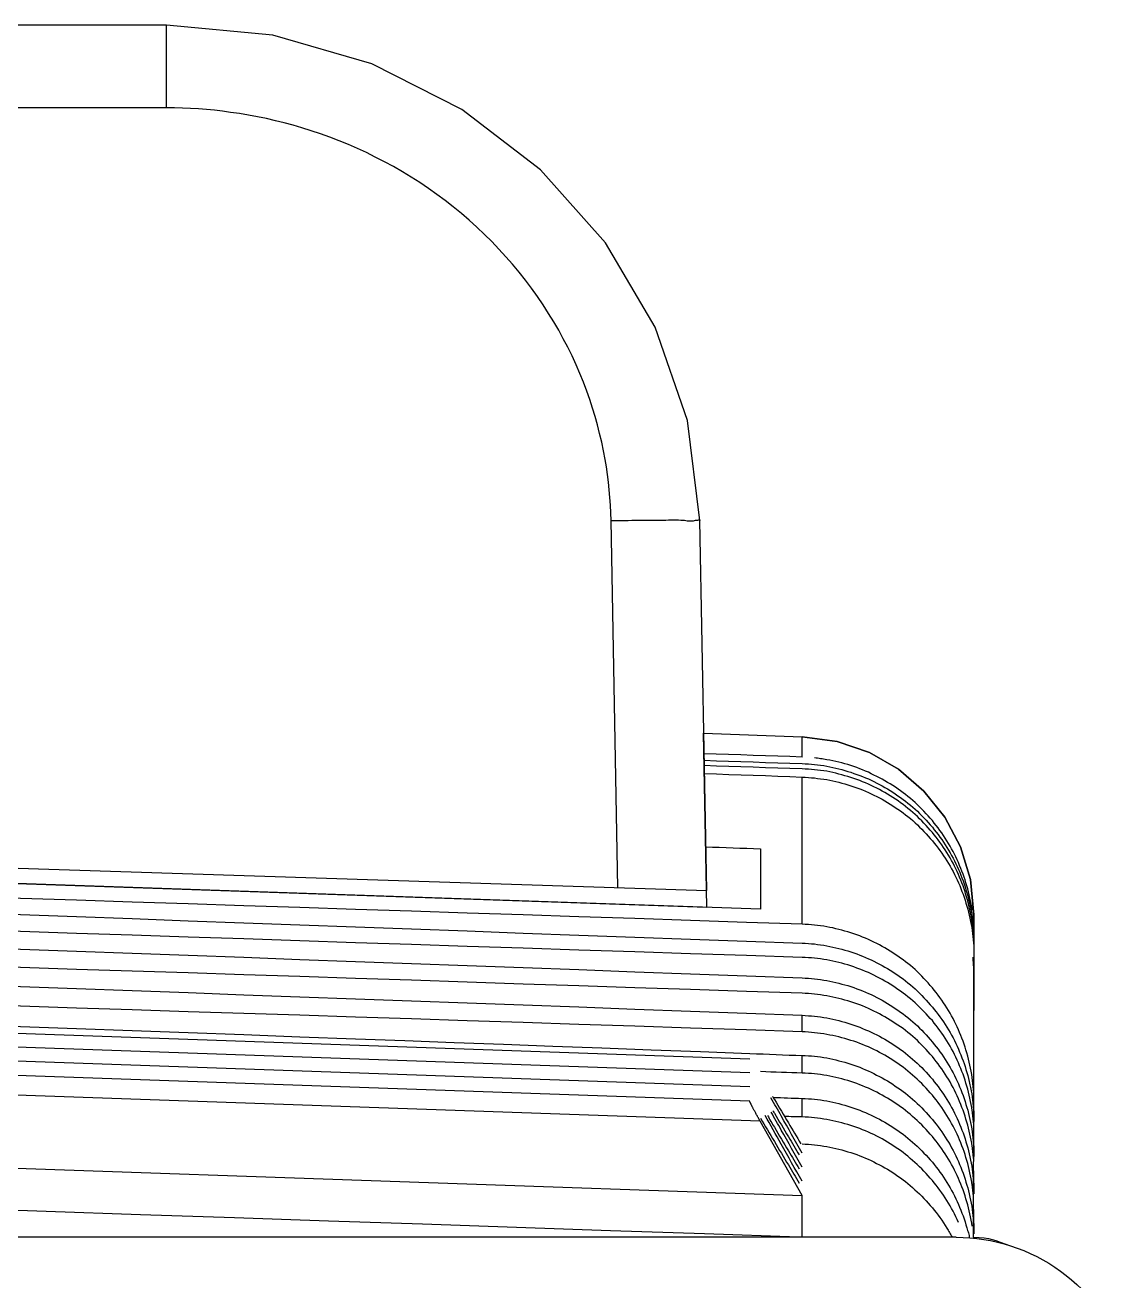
# Model space of a CAD drawing. Header units: metres. Extents: x 0 to 3575, y 0 to 842.
# Drawn here: x 2434.65 to 2448.36, y 739.69 to 755.69 of the extents above; entities that cross this region are included whole.
import ezdxf

# ---------------------------------------------------------------- set-up
doc = ezdxf.new("R2010")
doc.units = ezdxf.units.M
doc.layers.add('SCHEMATICS', color=7, linetype='Continuous')

msp = doc.modelspace()

# ---------------------------------------------------------------- linework, layer by layer
at = {"layer": 'SCHEMATICS', "color": 7}
for p, q in [((2436.457, 755.692), (2432.557, 755.692)), ((2436.457, 755.692), (2432.557, 755.692)), ((2436.457, 754.638), (2436.457, 755.692)), ((2436.457, 754.638), (2432.557, 754.638)), ((2442.211, 744.696), (2442.124, 749.377)), ((2443.345, 744.661), (2443.257, 749.377)), ((2443.345, 744.661), (2443.257, 749.377)), ((2443.344, 744.449), (2443.305, 746.666)), ((2443.305, 746.666), (2444.562, 746.621)), ((2443.305, 746.666), (2444.562, 746.621)), ((2444.562, 746.363), (2444.562, 746.621)), ((2444.562, 744.232), (2444.562, 746.108)), ((2425.677, 745.234), (2443.345, 744.661)), ((2444.028, 745.193), (2444.028, 744.423)), ((2444.028, 744.423), (2425.288, 745.068)), ((2425.676, 745.055), (2443.344, 744.449)), ((2446.751, 744.353), (2446.751, 744.094)), ((2446.751, 744.094), (2446.751, 744.353)), ((2446.751, 744.094), (2446.741, 740.242)), ((2446.751, 741.717), (2446.751, 743.777)), ((2443.893, 742.514), (2425.929, 743.142)), ((2444.562, 742.862), (2444.562, 743.071)), ((2443.893, 742.339), (2425.929, 742.967)), ((2443.893, 742.159), (2425.929, 742.786)), ((2443.893, 741.977), (2425.929, 742.605)), ((2444.562, 742.334), (2444.562, 742.56)), ((2444.027, 741.72), (2425.8, 742.36)), ((2444.562, 741.775), (2444.562, 742.011)), ((2444.56, 740.773), (2444.027, 741.72)), ((2425.285, 741.445), (2444.56, 740.773)), ((2446.751, 741.271), (2446.751, 741.541)), ((2446.751, 740.796), (2446.751, 741.088)), ((2444.562, 740.242), (2444.562, 740.773)), ((2446.751, 740.284), (2446.751, 740.595)), ((2446.524, 740.242), (2423.168, 740.242))]:
    msp.add_line(p, q, dxfattribs=at)
for points in [[(2443.257, 749.377), (2443.098, 750.654), (2442.689, 751.842), (2442.055, 752.915), (2441.224, 753.849), (2440.221, 754.618), (2439.075, 755.198), (2437.812, 755.564), (2436.457, 755.692)], [(2443.257, 749.377), (2443.098, 750.654), (2442.689, 751.842), (2442.055, 752.915), (2441.224, 753.849), (2440.221, 754.618), (2439.075, 755.198), (2437.812, 755.564), (2436.457, 755.692)], [(2437.272, 754.58), (2437.171, 754.594), (2437.069, 754.606), (2436.967, 754.616), (2436.865, 754.624), (2436.763, 754.63), (2436.661, 754.634), (2436.559, 754.637), (2436.457, 754.638)], [(2438.182, 754.382), (2438.07, 754.415), (2437.958, 754.446), (2437.845, 754.474), (2437.731, 754.5), (2437.617, 754.524), (2437.503, 754.545), (2437.388, 754.564), (2437.272, 754.58)], [(2439.119, 754.011), (2439.006, 754.067), (2438.891, 754.12), (2438.776, 754.17), (2438.659, 754.218), (2438.541, 754.263), (2438.422, 754.305), (2438.303, 754.345), (2438.182, 754.382)], [(2440.008, 753.457), (2439.903, 753.535), (2439.796, 753.611), (2439.688, 753.684), (2439.577, 753.754), (2439.465, 753.822), (2439.351, 753.888), (2439.236, 753.951), (2439.119, 754.011)], [(2440.784, 752.74), (2440.695, 752.837), (2440.604, 752.932), (2440.511, 753.025), (2440.415, 753.116), (2440.317, 753.204), (2440.216, 753.291), (2440.113, 753.375), (2440.008, 753.457)], [(2441.395, 751.908), (2441.328, 752.018), (2441.258, 752.127), (2441.186, 752.234), (2441.111, 752.339), (2441.033, 752.442), (2440.953, 752.544), (2440.87, 752.643), (2440.784, 752.74)], [(2441.815, 751.025), (2441.772, 751.139), (2441.726, 751.252), (2441.678, 751.364), (2441.627, 751.476), (2441.573, 751.586), (2441.516, 751.694), (2441.457, 751.802), (2441.395, 751.908)], [(2442.049, 750.157), (2442.028, 750.267), (2442.005, 750.377), (2441.979, 750.487), (2441.951, 750.596), (2441.921, 750.704), (2441.888, 750.811), (2441.853, 750.919), (2441.815, 751.025)], [(2442.124, 749.377), (2442.122, 749.474), (2442.117, 749.572), (2442.11, 749.67), (2442.102, 749.768), (2442.091, 749.866), (2442.079, 749.963), (2442.065, 750.06), (2442.049, 750.157)], [(2442.124, 749.377), (2442.168, 749.377), (2442.212, 749.377), (2442.256, 749.378), (2442.3, 749.379), (2442.344, 749.379), (2442.388, 749.38), (2442.431, 749.38), (2442.474, 749.38)], [(2442.474, 749.38), (2442.513, 749.38), (2442.552, 749.38), (2442.592, 749.38), (2442.631, 749.38), (2442.67, 749.38), (2442.71, 749.381), (2442.75, 749.381), (2442.791, 749.382)], [(2442.791, 749.382), (2442.824, 749.383), (2442.856, 749.385), (2442.889, 749.386), (2442.921, 749.387), (2442.953, 749.387), (2442.983, 749.386), (2443.013, 749.384), (2443.041, 749.382)], [(2443.041, 749.382), (2443.059, 749.38), (2443.076, 749.377), (2443.094, 749.375), (2443.112, 749.373), (2443.131, 749.372), (2443.152, 749.373), (2443.176, 749.375), (2443.202, 749.38)], [(2443.202, 749.38), (2443.212, 749.381), (2443.221, 749.383), (2443.23, 749.384), (2443.239, 749.385), (2443.246, 749.385), (2443.252, 749.384), (2443.256, 749.381), (2443.257, 749.377)], [(2444.562, 746.621), (2445.007, 746.562), (2445.419, 746.421), (2445.791, 746.208), (2446.114, 745.93), (2446.38, 745.597), (2446.581, 745.218), (2446.707, 744.8), (2446.751, 744.353)], [(2446.751, 744.353), (2446.707, 744.8), (2446.581, 745.218), (2446.38, 745.597), (2446.114, 745.93), (2445.791, 746.208), (2445.419, 746.421), (2445.007, 746.562), (2444.562, 746.621)], [(2444.562, 746.363), (2444.406, 746.368), (2444.249, 746.373), (2444.093, 746.379), (2443.936, 746.384), (2443.779, 746.389), (2443.623, 746.395), (2443.466, 746.4), (2443.309, 746.405)], [(2443.311, 746.321), (2443.467, 746.316), (2443.623, 746.311), (2443.78, 746.306), (2443.936, 746.3), (2444.093, 746.295), (2444.249, 746.29), (2444.406, 746.284), (2444.562, 746.279)], [(2444.562, 746.211), (2444.406, 746.217), (2444.25, 746.222), (2444.093, 746.227), (2443.937, 746.233), (2443.781, 746.238), (2443.625, 746.243), (2443.468, 746.248), (2443.311, 746.254)], [(2444.562, 746.279), (2444.601, 746.277), (2444.641, 746.275), (2444.68, 746.272), (2444.719, 746.268), (2444.758, 746.264), (2444.797, 746.259), (2444.836, 746.253), (2444.875, 746.246)], [(2444.875, 746.181), (2444.836, 746.187), (2444.797, 746.192), (2444.758, 746.197), (2444.719, 746.201), (2444.68, 746.205), (2444.641, 746.208), (2444.601, 746.21), (2444.562, 746.211)], [(2444.875, 746.328), (2444.855, 746.332), (2444.835, 746.335), (2444.815, 746.339), (2444.796, 746.342), (2444.776, 746.345), (2444.757, 746.348), (2444.738, 746.35), (2444.718, 746.351)], [(2445.182, 746.254), (2445.144, 746.266), (2445.107, 746.277), (2445.068, 746.288), (2445.03, 746.297), (2444.992, 746.306), (2444.953, 746.314), (2444.914, 746.322), (2444.875, 746.328)], [(2444.875, 746.246), (2444.914, 746.238), (2444.953, 746.23), (2444.992, 746.222), (2445.03, 746.212), (2445.068, 746.202), (2445.107, 746.192), (2445.144, 746.18), (2445.182, 746.168)], [(2445.477, 746.134), (2445.441, 746.151), (2445.405, 746.168), (2445.369, 746.184), (2445.332, 746.199), (2445.295, 746.213), (2445.258, 746.228), (2445.22, 746.241), (2445.182, 746.254)], [(2443.314, 746.152), (2443.47, 746.147), (2443.626, 746.142), (2443.782, 746.136), (2443.938, 746.131), (2444.094, 746.126), (2444.25, 746.12), (2444.406, 746.114), (2444.562, 746.108)], [(2444.562, 746.108), (2444.601, 746.106), (2444.641, 746.103), (2444.68, 746.1), (2444.719, 746.096), (2444.758, 746.091), (2444.797, 746.087), (2444.836, 746.081), (2444.875, 746.076)], [(2445.182, 746.101), (2445.144, 746.113), (2445.107, 746.125), (2445.068, 746.136), (2445.03, 746.146), (2444.992, 746.156), (2444.953, 746.165), (2444.914, 746.173), (2444.875, 746.181)], [(2444.875, 746.076), (2444.914, 746.068), (2444.953, 746.06), (2444.992, 746.051), (2445.03, 746.042), (2445.068, 746.031), (2445.107, 746.021), (2445.144, 746.01), (2445.182, 745.998)], [(2445.182, 746.168), (2445.22, 746.155), (2445.258, 746.142), (2445.295, 746.128), (2445.332, 746.114), (2445.369, 746.099), (2445.405, 746.084), (2445.441, 746.067), (2445.477, 746.05)], [(2445.477, 745.984), (2445.441, 746.001), (2445.405, 746.017), (2445.369, 746.033), (2445.332, 746.048), (2445.295, 746.063), (2445.258, 746.076), (2445.22, 746.089), (2445.182, 746.101)], [(2445.751, 745.977), (2445.718, 745.999), (2445.685, 746.02), (2445.651, 746.04), (2445.617, 746.06), (2445.583, 746.079), (2445.548, 746.098), (2445.513, 746.116), (2445.477, 746.134)], [(2445.477, 746.05), (2445.513, 746.032), (2445.548, 746.014), (2445.583, 745.995), (2445.617, 745.976), (2445.651, 745.956), (2445.684, 745.935), (2445.717, 745.914), (2445.749, 745.892)], [(2445.182, 745.998), (2445.22, 745.985), (2445.258, 745.972), (2445.295, 745.958), (2445.332, 745.943), (2445.369, 745.928), (2445.405, 745.912), (2445.441, 745.896), (2445.477, 745.879)], [(2445.751, 745.826), (2445.718, 745.848), (2445.685, 745.87), (2445.651, 745.89), (2445.617, 745.91), (2445.583, 745.93), (2445.548, 745.948), (2445.513, 745.966), (2445.477, 745.984)], [(2445.749, 745.892), (2445.782, 745.87), (2445.815, 745.847), (2445.847, 745.823), (2445.879, 745.799), (2445.91, 745.774), (2445.941, 745.75), (2445.972, 745.724), (2446.002, 745.699)], [(2446.002, 745.782), (2445.972, 745.808), (2445.941, 745.834), (2445.91, 745.859), (2445.879, 745.884), (2445.848, 745.908), (2445.816, 745.932), (2445.784, 745.955), (2445.751, 745.977)], [(2445.477, 745.879), (2445.513, 745.861), (2445.548, 745.843), (2445.583, 745.824), (2445.617, 745.805), (2445.651, 745.785), (2445.684, 745.764), (2445.717, 745.742), (2445.749, 745.72)], [(2445.749, 745.72), (2445.782, 745.698), (2445.815, 745.676), (2445.847, 745.652), (2445.879, 745.628), (2445.91, 745.603), (2445.941, 745.578), (2445.972, 745.552), (2446.002, 745.525)], [(2446.002, 745.629), (2445.972, 745.656), (2445.941, 745.682), (2445.91, 745.708), (2445.879, 745.733), (2445.848, 745.757), (2445.816, 745.781), (2445.784, 745.804), (2445.751, 745.826)], [(2446.221, 745.553), (2446.195, 745.583), (2446.168, 745.612), (2446.141, 745.641), (2446.114, 745.671), (2446.086, 745.699), (2446.058, 745.727), (2446.03, 745.755), (2446.002, 745.782)], [(2446.002, 745.699), (2446.03, 745.672), (2446.058, 745.644), (2446.086, 745.615), (2446.114, 745.586), (2446.141, 745.557), (2446.168, 745.527), (2446.195, 745.498), (2446.221, 745.469)], [(2446.221, 745.4), (2446.195, 745.431), (2446.168, 745.461), (2446.141, 745.491), (2446.114, 745.52), (2446.086, 745.548), (2446.058, 745.576), (2446.03, 745.603), (2446.002, 745.629)], [(2446.002, 745.525), (2446.03, 745.498), (2446.058, 745.471), (2446.086, 745.443), (2446.114, 745.415), (2446.141, 745.386), (2446.168, 745.356), (2446.195, 745.326), (2446.221, 745.295)], [(2446.407, 745.295), (2446.386, 745.329), (2446.364, 745.362), (2446.341, 745.395), (2446.318, 745.427), (2446.295, 745.459), (2446.271, 745.491), (2446.246, 745.522), (2446.221, 745.553)], [(2446.221, 745.469), (2446.246, 745.437), (2446.271, 745.406), (2446.295, 745.374), (2446.318, 745.342), (2446.341, 745.31), (2446.364, 745.277), (2446.386, 745.244), (2446.407, 745.211)], [(2446.407, 745.145), (2446.386, 745.179), (2446.364, 745.212), (2446.341, 745.245), (2446.318, 745.277), (2446.295, 745.309), (2446.271, 745.34), (2446.246, 745.37), (2446.221, 745.4)], [(2446.221, 745.295), (2446.246, 745.265), (2446.271, 745.234), (2446.295, 745.203), (2446.318, 745.171), (2446.341, 745.138), (2446.364, 745.105), (2446.386, 745.072), (2446.407, 745.039)], [(2446.553, 745.017), (2446.538, 745.053), (2446.521, 745.089), (2446.504, 745.124), (2446.486, 745.159), (2446.467, 745.194), (2446.448, 745.228), (2446.428, 745.262), (2446.407, 745.295)], [(2443.329, 745.218), (2443.417, 745.215), (2443.505, 745.213), (2443.593, 745.21), (2443.68, 745.207), (2443.767, 745.203), (2443.854, 745.2), (2443.941, 745.197), (2444.028, 745.193)], [(2446.407, 745.211), (2446.428, 745.177), (2446.448, 745.143), (2446.467, 745.108), (2446.486, 745.073), (2446.504, 745.038), (2446.522, 745.003), (2446.538, 744.967), (2446.554, 744.931)], [(2446.553, 744.867), (2446.538, 744.903), (2446.521, 744.939), (2446.504, 744.974), (2446.486, 745.009), (2446.467, 745.044), (2446.448, 745.078), (2446.428, 745.112), (2446.407, 745.145)], [(2446.407, 745.039), (2446.428, 745.006), (2446.448, 744.972), (2446.467, 744.937), (2446.486, 744.902), (2446.504, 744.867), (2446.522, 744.832), (2446.538, 744.796), (2446.554, 744.761)], [(2446.661, 744.721), (2446.65, 744.758), (2446.639, 744.796), (2446.626, 744.833), (2446.613, 744.87), (2446.599, 744.907), (2446.584, 744.944), (2446.569, 744.981), (2446.553, 745.017)], [(2446.554, 744.931), (2446.57, 744.895), (2446.585, 744.858), (2446.599, 744.822), (2446.613, 744.785), (2446.626, 744.747), (2446.639, 744.71), (2446.65, 744.671), (2446.661, 744.633)], [(2446.661, 744.568), (2446.65, 744.607), (2446.639, 744.645), (2446.626, 744.683), (2446.613, 744.72), (2446.599, 744.758), (2446.584, 744.794), (2446.569, 744.831), (2446.553, 744.867)], [(2446.554, 744.761), (2446.57, 744.725), (2446.585, 744.688), (2446.599, 744.651), (2446.613, 744.614), (2446.626, 744.576), (2446.639, 744.539), (2446.65, 744.501), (2446.661, 744.464)], [(2438.868, 744.421), (2438.156, 744.445), (2437.443, 744.468), (2436.731, 744.492), (2436.019, 744.515), (2435.307, 744.539), (2434.595, 744.562), (2433.883, 744.586), (2433.171, 744.61)], [(2446.729, 744.41), (2446.723, 744.449), (2446.716, 744.488), (2446.709, 744.527), (2446.7, 744.566), (2446.691, 744.605), (2446.682, 744.644), (2446.672, 744.682), (2446.661, 744.721)], [(2446.661, 744.633), (2446.672, 744.595), (2446.682, 744.557), (2446.691, 744.518), (2446.7, 744.48), (2446.709, 744.441), (2446.716, 744.402), (2446.723, 744.363), (2446.729, 744.324)], [(2446.729, 744.258), (2446.723, 744.297), (2446.716, 744.337), (2446.709, 744.376), (2446.7, 744.415), (2446.691, 744.454), (2446.682, 744.492), (2446.672, 744.53), (2446.661, 744.568)], [(2446.661, 744.464), (2446.672, 744.425), (2446.682, 744.386), (2446.691, 744.347), (2446.7, 744.308), (2446.709, 744.268), (2446.716, 744.229), (2446.723, 744.189), (2446.729, 744.15)], [(2433.171, 744.408), (2433.883, 744.382), (2434.595, 744.355), (2435.307, 744.329), (2436.019, 744.303), (2436.731, 744.277), (2437.443, 744.251), (2438.156, 744.225), (2438.868, 744.199)], [(2444.562, 744.232), (2443.85, 744.256), (2443.138, 744.279), (2442.426, 744.303), (2441.714, 744.327), (2441.002, 744.351), (2440.291, 744.374), (2439.579, 744.398), (2438.868, 744.421)], [(2446.729, 744.324), (2446.734, 744.284), (2446.738, 744.245), (2446.742, 744.205), (2446.745, 744.166), (2446.748, 744.126), (2446.749, 744.087), (2446.751, 744.047), (2446.751, 744.008)], [(2438.868, 743.996), (2438.156, 744.02), (2437.443, 744.044), (2436.731, 744.067), (2436.019, 744.091), (2435.307, 744.115), (2434.595, 744.139), (2433.883, 744.163), (2433.171, 744.186)], [(2438.868, 744.199), (2439.579, 744.173), (2440.291, 744.147), (2441.002, 744.12), (2441.714, 744.094), (2442.426, 744.068), (2443.138, 744.042), (2443.85, 744.016), (2444.562, 743.99)], [(2444.875, 744.199), (2444.836, 744.206), (2444.797, 744.211), (2444.758, 744.216), (2444.719, 744.22), (2444.68, 744.224), (2444.641, 744.227), (2444.601, 744.23), (2444.562, 744.232)], [(2445.182, 744.121), (2445.144, 744.133), (2445.107, 744.145), (2445.068, 744.156), (2445.03, 744.166), (2444.992, 744.175), (2444.953, 744.184), (2444.914, 744.192), (2444.875, 744.199)], [(2445.477, 744.002), (2445.441, 744.02), (2445.405, 744.037), (2445.369, 744.053), (2445.332, 744.068), (2445.295, 744.083), (2445.258, 744.097), (2445.22, 744.109), (2445.182, 744.121)], [(2446.749, 744.008), (2446.748, 744.04), (2446.747, 744.071), (2446.745, 744.103), (2446.743, 744.134), (2446.74, 744.165), (2446.737, 744.196), (2446.733, 744.227), (2446.729, 744.258)], [(2446.729, 744.15), (2446.734, 744.112), (2446.738, 744.074), (2446.742, 744.035), (2446.745, 743.996), (2446.748, 743.957), (2446.749, 743.918), (2446.751, 743.878), (2446.751, 743.838)], [(2433.171, 743.966), (2433.883, 743.94), (2434.595, 743.914), (2435.307, 743.888), (2436.019, 743.862), (2436.731, 743.836), (2437.443, 743.81), (2438.156, 743.784), (2438.868, 743.758)], [(2444.562, 743.809), (2443.85, 743.832), (2443.138, 743.856), (2442.426, 743.879), (2441.714, 743.903), (2441.002, 743.926), (2440.291, 743.95), (2439.579, 743.973), (2438.868, 743.996)], [(2444.562, 743.99), (2444.601, 743.989), (2444.641, 743.987), (2444.68, 743.983), (2444.719, 743.98), (2444.758, 743.975), (2444.797, 743.969), (2444.836, 743.964), (2444.875, 743.957)], [(2445.749, 743.847), (2445.717, 743.869), (2445.684, 743.89), (2445.651, 743.91), (2445.617, 743.93), (2445.583, 743.949), (2445.548, 743.968), (2445.513, 743.985), (2445.477, 744.002)], [(2444.875, 743.777), (2444.836, 743.783), (2444.797, 743.789), (2444.758, 743.794), (2444.719, 743.798), (2444.68, 743.802), (2444.641, 743.805), (2444.601, 743.807), (2444.562, 743.809)], [(2444.875, 743.957), (2444.914, 743.949), (2444.953, 743.941), (2444.992, 743.932), (2445.03, 743.923), (2445.068, 743.913), (2445.107, 743.902), (2445.144, 743.891), (2445.182, 743.879)], [(2445.182, 743.879), (2445.22, 743.866), (2445.258, 743.853), (2445.295, 743.839), (2445.332, 743.824), (2445.369, 743.809), (2445.405, 743.793), (2445.441, 743.777), (2445.477, 743.76)], [(2446.002, 743.654), (2445.972, 743.68), (2445.941, 743.705), (2445.91, 743.73), (2445.879, 743.754), (2445.847, 743.778), (2445.815, 743.801), (2445.782, 743.824), (2445.749, 743.847)], [(2446.748, 743.691), (2446.747, 743.706), (2446.746, 743.721), (2446.745, 743.736), (2446.744, 743.751), (2446.743, 743.766), (2446.742, 743.781), (2446.741, 743.797), (2446.74, 743.812)], [(2438.868, 743.541), (2438.156, 743.565), (2437.443, 743.588), (2436.731, 743.611), (2436.019, 743.634), (2435.307, 743.657), (2434.595, 743.681), (2433.883, 743.704), (2433.171, 743.728)], [(2438.868, 743.758), (2439.579, 743.731), (2440.291, 743.705), (2441.002, 743.679), (2441.714, 743.653), (2442.426, 743.626), (2443.138, 743.6), (2443.85, 743.574), (2444.562, 743.547)], [(2445.182, 743.701), (2445.144, 743.713), (2445.107, 743.724), (2445.068, 743.735), (2445.03, 743.744), (2444.992, 743.753), (2444.953, 743.762), (2444.914, 743.77), (2444.875, 743.777)], [(2445.477, 743.581), (2445.441, 743.599), (2445.405, 743.615), (2445.369, 743.631), (2445.332, 743.646), (2445.295, 743.66), (2445.258, 743.674), (2445.22, 743.688), (2445.182, 743.701)], [(2445.477, 743.76), (2445.512, 743.742), (2445.547, 743.724), (2445.581, 743.705), (2445.616, 743.686), (2445.65, 743.666), (2445.683, 743.646), (2445.717, 743.625), (2445.749, 743.604)], [(2446.221, 743.423), (2446.195, 743.453), (2446.168, 743.483), (2446.141, 743.512), (2446.114, 743.542), (2446.086, 743.57), (2446.058, 743.599), (2446.03, 743.626), (2446.002, 743.654)], [(2446.751, 743.574), (2446.751, 743.589), (2446.751, 743.604), (2446.75, 743.618), (2446.75, 743.633), (2446.749, 743.648), (2446.749, 743.663), (2446.749, 743.677), (2446.748, 743.691)], [(2433.171, 743.493), (2433.883, 743.466), (2434.595, 743.44), (2435.307, 743.413), (2436.019, 743.387), (2436.731, 743.361), (2437.443, 743.334), (2438.156, 743.308), (2438.868, 743.282)], [(2444.562, 743.352), (2443.85, 743.376), (2443.138, 743.399), (2442.426, 743.423), (2441.714, 743.447), (2441.002, 743.47), (2440.291, 743.494), (2439.579, 743.517), (2438.868, 743.541)], [(2444.562, 743.547), (2444.601, 743.546), (2444.641, 743.543), (2444.68, 743.54), (2444.719, 743.537), (2444.758, 743.532), (2444.797, 743.527), (2444.836, 743.52), (2444.875, 743.513)], [(2444.875, 743.513), (2444.914, 743.506), (2444.953, 743.498), (2444.991, 743.489), (2445.03, 743.48), (2445.068, 743.47), (2445.106, 743.46), (2445.144, 743.449), (2445.182, 743.437)], [(2445.749, 743.425), (2445.717, 743.447), (2445.684, 743.469), (2445.651, 743.489), (2445.617, 743.508), (2445.583, 743.527), (2445.548, 743.545), (2445.513, 743.563), (2445.477, 743.581)], [(2445.749, 743.604), (2445.782, 743.581), (2445.815, 743.557), (2445.847, 743.534), (2445.879, 743.509), (2445.91, 743.484), (2445.941, 743.459), (2445.972, 743.433), (2446.002, 743.407)], [(2444.875, 743.318), (2444.836, 743.325), (2444.797, 743.331), (2444.758, 743.337), (2444.719, 743.341), (2444.68, 743.345), (2444.641, 743.348), (2444.601, 743.35), (2444.562, 743.352)], [(2445.182, 743.437), (2445.22, 743.424), (2445.258, 743.41), (2445.295, 743.396), (2445.332, 743.381), (2445.369, 743.366), (2445.405, 743.351), (2445.441, 743.335), (2445.477, 743.318)], [(2446.002, 743.229), (2445.972, 743.255), (2445.941, 743.281), (2445.91, 743.306), (2445.879, 743.331), (2445.847, 743.355), (2445.815, 743.379), (2445.782, 743.402), (2445.749, 743.425)], [(2446.002, 743.407), (2446.03, 743.379), (2446.058, 743.352), (2446.086, 743.323), (2446.114, 743.295), (2446.141, 743.265), (2446.168, 743.236), (2446.195, 743.206), (2446.221, 743.176)], [(2446.407, 743.166), (2446.386, 743.199), (2446.364, 743.232), (2446.341, 743.264), (2446.318, 743.296), (2446.295, 743.328), (2446.271, 743.36), (2446.246, 743.392), (2446.221, 743.423)], [(2438.868, 743.049), (2438.156, 743.071), (2437.443, 743.094), (2436.731, 743.117), (2436.019, 743.14), (2435.307, 743.163), (2434.595, 743.187), (2433.883, 743.21), (2433.171, 743.234)], [(2438.868, 743.282), (2439.579, 743.256), (2440.291, 743.23), (2441.002, 743.203), (2441.714, 743.177), (2442.426, 743.15), (2443.138, 743.123), (2443.85, 743.097), (2444.562, 743.071)], [(2445.182, 743.243), (2445.144, 743.255), (2445.107, 743.266), (2445.068, 743.276), (2445.03, 743.286), (2444.992, 743.295), (2444.953, 743.303), (2444.914, 743.311), (2444.875, 743.318)], [(2445.477, 743.123), (2445.441, 743.141), (2445.405, 743.158), (2445.369, 743.174), (2445.332, 743.19), (2445.295, 743.205), (2445.258, 743.218), (2445.22, 743.231), (2445.182, 743.243)], [(2445.477, 743.318), (2445.512, 743.3), (2445.547, 743.282), (2445.581, 743.263), (2445.616, 743.244), (2445.65, 743.223), (2445.683, 743.202), (2445.717, 743.18), (2445.749, 743.157)], [(2446.221, 743.003), (2446.195, 743.032), (2446.168, 743.061), (2446.141, 743.089), (2446.114, 743.118), (2446.086, 743.146), (2446.058, 743.174), (2446.03, 743.202), (2446.002, 743.229)], [(2446.221, 743.176), (2446.246, 743.145), (2446.271, 743.114), (2446.295, 743.082), (2446.318, 743.05), (2446.341, 743.018), (2446.364, 742.986), (2446.386, 742.953), (2446.407, 742.92)], [(2446.553, 742.887), (2446.538, 742.923), (2446.521, 742.959), (2446.504, 742.994), (2446.486, 743.03), (2446.467, 743.064), (2446.448, 743.099), (2446.428, 743.133), (2446.407, 743.166)], [(2444.562, 742.862), (2443.85, 742.885), (2443.138, 742.908), (2442.426, 742.931), (2441.714, 742.955), (2441.002, 742.978), (2440.291, 743.002), (2439.579, 743.025), (2438.868, 743.049)], [(2444.562, 743.071), (2444.601, 743.069), (2444.641, 743.066), (2444.68, 743.063), (2444.719, 743.059), (2444.758, 743.055), (2444.797, 743.05), (2444.836, 743.044), (2444.875, 743.037)], [(2444.875, 743.037), (2444.914, 743.03), (2444.953, 743.022), (2444.991, 743.013), (2445.03, 743.004), (2445.068, 742.994), (2445.106, 742.983), (2445.144, 742.971), (2445.182, 742.959)], [(2445.749, 742.968), (2445.717, 742.99), (2445.684, 743.011), (2445.651, 743.031), (2445.617, 743.051), (2445.583, 743.07), (2445.548, 743.088), (2445.513, 743.106), (2445.477, 743.123)], [(2445.749, 743.157), (2445.782, 743.135), (2445.815, 743.113), (2445.847, 743.09), (2445.879, 743.065), (2445.91, 743.041), (2445.941, 743.015), (2445.972, 742.99), (2446.002, 742.964)], [(2446.407, 742.746), (2446.386, 742.779), (2446.364, 742.812), (2446.341, 742.845), (2446.318, 742.877), (2446.295, 742.909), (2446.271, 742.94), (2446.246, 742.972), (2446.221, 743.003)], [(2433.171, 742.982), (2433.883, 742.956), (2434.595, 742.93), (2435.307, 742.904), (2436.019, 742.877), (2436.731, 742.851), (2437.443, 742.825), (2438.156, 742.798), (2438.868, 742.772)], [(2444.875, 742.827), (2444.836, 742.833), (2444.797, 742.839), (2444.758, 742.845), (2444.719, 742.849), (2444.68, 742.853), (2444.641, 742.857), (2444.601, 742.86), (2444.562, 742.862)], [(2445.182, 742.959), (2445.22, 742.946), (2445.258, 742.932), (2445.295, 742.918), (2445.332, 742.903), (2445.369, 742.888), (2445.405, 742.872), (2445.441, 742.856), (2445.477, 742.839)], [(2445.477, 742.839), (2445.512, 742.822), (2445.547, 742.804), (2445.581, 742.785), (2445.616, 742.766), (2445.65, 742.746), (2445.683, 742.725), (2445.717, 742.704), (2445.749, 742.683)], [(2446.002, 742.775), (2445.972, 742.801), (2445.941, 742.826), (2445.91, 742.852), (2445.879, 742.876), (2445.847, 742.901), (2445.815, 742.924), (2445.782, 742.946), (2445.749, 742.968)], [(2446.002, 742.964), (2446.03, 742.936), (2446.058, 742.908), (2446.086, 742.88), (2446.114, 742.851), (2446.141, 742.822), (2446.168, 742.792), (2446.195, 742.761), (2446.221, 742.73)], [(2446.407, 742.92), (2446.428, 742.886), (2446.448, 742.852), (2446.467, 742.817), (2446.486, 742.783), (2446.504, 742.748), (2446.521, 742.712), (2446.538, 742.676), (2446.553, 742.64)], [(2446.661, 742.591), (2446.65, 742.629), (2446.639, 742.666), (2446.626, 742.704), (2446.613, 742.741), (2446.599, 742.778), (2446.584, 742.815), (2446.569, 742.851), (2446.553, 742.887)], [(2438.868, 742.772), (2439.496, 742.749), (2440.124, 742.725), (2440.753, 742.702), (2441.381, 742.679), (2442.009, 742.655), (2442.637, 742.632), (2443.266, 742.608), (2443.894, 742.585)], [(2445.182, 742.752), (2445.144, 742.764), (2445.107, 742.776), (2445.068, 742.786), (2445.03, 742.796), (2444.992, 742.804), (2444.953, 742.812), (2444.914, 742.82), (2444.875, 742.827)], [(2445.477, 742.634), (2445.441, 742.651), (2445.405, 742.668), (2445.369, 742.684), (2445.332, 742.699), (2445.295, 742.713), (2445.258, 742.727), (2445.22, 742.74), (2445.182, 742.752)], [(2445.749, 742.683), (2445.782, 742.66), (2445.815, 742.636), (2445.847, 742.613), (2445.879, 742.588), (2445.91, 742.563), (2445.94, 742.538), (2445.97, 742.512), (2445.999, 742.486)], [(2446.221, 742.545), (2446.195, 742.575), (2446.168, 742.605), (2446.141, 742.634), (2446.114, 742.663), (2446.086, 742.692), (2446.058, 742.72), (2446.03, 742.748), (2446.002, 742.775)], [(2446.221, 742.73), (2446.246, 742.7), (2446.271, 742.67), (2446.295, 742.639), (2446.318, 742.607), (2446.341, 742.574), (2446.364, 742.541), (2446.386, 742.508), (2446.407, 742.475)], [(2446.553, 742.465), (2446.538, 742.501), (2446.521, 742.537), (2446.504, 742.573), (2446.486, 742.608), (2446.467, 742.643), (2446.448, 742.677), (2446.428, 742.712), (2446.407, 742.746)], [(2443.894, 742.585), (2443.978, 742.582), (2444.062, 742.578), (2444.146, 742.575), (2444.229, 742.571), (2444.312, 742.568), (2444.396, 742.565), (2444.479, 742.562), (2444.562, 742.56)], [(2444.562, 742.56), (2444.601, 742.558), (2444.641, 742.556), (2444.68, 742.553), (2444.719, 742.549), (2444.758, 742.545), (2444.797, 742.54), (2444.836, 742.534), (2444.875, 742.528)], [(2444.875, 742.528), (2444.914, 742.519), (2444.953, 742.511), (2444.991, 742.502), (2445.03, 742.492), (2445.068, 742.482), (2445.106, 742.472), (2445.144, 742.46), (2445.182, 742.448)], [(2445.749, 742.478), (2445.717, 742.499), (2445.684, 742.52), (2445.651, 742.541), (2445.617, 742.561), (2445.583, 742.58), (2445.548, 742.599), (2445.513, 742.617), (2445.477, 742.634)], [(2446.407, 742.288), (2446.386, 742.321), (2446.364, 742.354), (2446.341, 742.387), (2446.318, 742.42), (2446.295, 742.452), (2446.271, 742.484), (2446.246, 742.515), (2446.221, 742.545)], [(2446.553, 742.64), (2446.569, 742.603), (2446.584, 742.567), (2446.599, 742.53), (2446.613, 742.492), (2446.626, 742.455), (2446.639, 742.417), (2446.65, 742.379), (2446.661, 742.341)], [(2446.729, 742.278), (2446.723, 742.318), (2446.716, 742.358), (2446.709, 742.397), (2446.7, 742.436), (2446.691, 742.475), (2446.682, 742.514), (2446.672, 742.552), (2446.661, 742.591)], [(2445.182, 742.448), (2445.22, 742.435), (2445.258, 742.422), (2445.295, 742.408), (2445.332, 742.393), (2445.368, 742.378), (2445.404, 742.362), (2445.44, 742.345), (2445.475, 742.328)], [(2445.999, 742.283), (2445.97, 742.309), (2445.94, 742.335), (2445.91, 742.36), (2445.879, 742.384), (2445.847, 742.408), (2445.815, 742.432), (2445.782, 742.455), (2445.749, 742.478)], [(2445.999, 742.486), (2446.028, 742.459), (2446.057, 742.432), (2446.085, 742.404), (2446.113, 742.375), (2446.141, 742.346), (2446.168, 742.317), (2446.195, 742.287), (2446.221, 742.256)], [(2446.407, 742.475), (2446.428, 742.441), (2446.448, 742.407), (2446.467, 742.372), (2446.486, 742.337), (2446.504, 742.302), (2446.521, 742.267), (2446.538, 742.232), (2446.553, 742.196)], [(2446.661, 742.17), (2446.65, 742.207), (2446.639, 742.245), (2446.626, 742.282), (2446.613, 742.319), (2446.599, 742.356), (2446.584, 742.393), (2446.569, 742.429), (2446.553, 742.465)], [(2444.562, 742.334), (2444.495, 742.337), (2444.429, 742.339), (2444.362, 742.341), (2444.296, 742.343), (2444.229, 742.346), (2444.163, 742.348), (2444.096, 742.351), (2444.03, 742.354)], [(2444.875, 742.304), (2444.836, 742.31), (2444.797, 742.316), (2444.758, 742.32), (2444.719, 742.325), (2444.68, 742.328), (2444.641, 742.331), (2444.601, 742.333), (2444.562, 742.334)], [(2445.182, 742.227), (2445.144, 742.238), (2445.107, 742.249), (2445.068, 742.26), (2445.03, 742.27), (2444.992, 742.279), (2444.953, 742.288), (2444.914, 742.297), (2444.875, 742.304)], [(2445.477, 742.109), (2445.441, 742.126), (2445.405, 742.142), (2445.369, 742.157), (2445.332, 742.172), (2445.295, 742.187), (2445.258, 742.201), (2445.22, 742.214), (2445.182, 742.227)], [(2445.475, 742.328), (2445.511, 742.31), (2445.546, 742.292), (2445.581, 742.273), (2445.615, 742.254), (2445.65, 742.234), (2445.683, 742.213), (2445.717, 742.192), (2445.749, 742.17)], [(2446.221, 742.053), (2446.195, 742.083), (2446.168, 742.113), (2446.141, 742.143), (2446.113, 742.172), (2446.085, 742.201), (2446.057, 742.229), (2446.028, 742.256), (2445.999, 742.283)], [(2446.221, 742.256), (2446.246, 742.225), (2446.271, 742.193), (2446.295, 742.162), (2446.318, 742.13), (2446.341, 742.097), (2446.364, 742.065), (2446.386, 742.032), (2446.407, 741.998)], [(2446.553, 742.008), (2446.538, 742.044), (2446.521, 742.08), (2446.504, 742.116), (2446.486, 742.151), (2446.467, 742.186), (2446.448, 742.221), (2446.428, 742.255), (2446.407, 742.288)], [(2446.661, 742.341), (2446.672, 742.302), (2446.682, 742.264), (2446.691, 742.226), (2446.7, 742.187), (2446.709, 742.149), (2446.716, 742.11), (2446.723, 742.071), (2446.729, 742.031)], [(2446.751, 741.966), (2446.751, 742.006), (2446.749, 742.045), (2446.748, 742.085), (2446.745, 742.124), (2446.742, 742.163), (2446.738, 742.202), (2446.734, 742.24), (2446.729, 742.278)], [(2445.749, 741.95), (2445.717, 741.972), (2445.684, 741.993), (2445.651, 742.014), (2445.617, 742.034), (2445.583, 742.053), (2445.548, 742.072), (2445.513, 742.091), (2445.477, 742.109)], [(2445.749, 742.17), (2445.782, 742.148), (2445.815, 742.125), (2445.847, 742.101), (2445.879, 742.077), (2445.91, 742.052), (2445.94, 742.028), (2445.97, 742.002), (2445.999, 741.977)], [(2446.407, 741.796), (2446.386, 741.83), (2446.364, 741.863), (2446.341, 741.896), (2446.318, 741.928), (2446.295, 741.96), (2446.271, 741.992), (2446.246, 742.023), (2446.221, 742.053)], [(2446.553, 742.196), (2446.569, 742.16), (2446.584, 742.124), (2446.599, 742.087), (2446.613, 742.05), (2446.626, 742.012), (2446.639, 741.974), (2446.65, 741.936), (2446.661, 741.898)], [(2446.729, 741.857), (2446.723, 741.896), (2446.716, 741.935), (2446.709, 741.974), (2446.7, 742.014), (2446.691, 742.053), (2446.682, 742.092), (2446.672, 742.131), (2446.661, 742.17)], [(2443.898, 741.961), (2443.897, 741.964), (2443.895, 741.966), (2443.894, 741.969), (2443.893, 741.972), (2443.893, 741.974), (2443.892, 741.975), (2443.893, 741.977), (2443.893, 741.977)], [(2443.915, 741.927), (2443.913, 741.931), (2443.911, 741.934), (2443.909, 741.937), (2443.907, 741.941), (2443.905, 741.945), (2443.903, 741.95), (2443.901, 741.955), (2443.898, 741.961)], [(2443.94, 741.874), (2443.937, 741.881), (2443.934, 741.888), (2443.931, 741.895), (2443.927, 741.902), (2443.924, 741.909), (2443.921, 741.915), (2443.918, 741.921), (2443.915, 741.927)], [(2444.295, 741.788), (2444.279, 741.816), (2444.262, 741.845), (2444.246, 741.874), (2444.229, 741.903), (2444.213, 741.932), (2444.196, 741.961), (2444.18, 741.991), (2444.163, 742.02)], [(2444.185, 742.035), (2444.187, 742.03), (2444.19, 742.026), (2444.192, 742.021), (2444.195, 742.016), (2444.198, 742.012), (2444.201, 742.008), (2444.204, 742.004), (2444.207, 742)], [(2444.19, 742.025), (2444.237, 742.024), (2444.283, 742.022), (2444.33, 742.021), (2444.376, 742.019), (2444.423, 742.017), (2444.469, 742.015), (2444.516, 742.013), (2444.562, 742.011)], [(2444.207, 742), (2444.229, 741.962), (2444.251, 741.924), (2444.274, 741.886), (2444.296, 741.849), (2444.318, 741.812), (2444.34, 741.775), (2444.363, 741.738), (2444.385, 741.701)], [(2444.562, 742.011), (2444.601, 742.01), (2444.641, 742.007), (2444.68, 742.005), (2444.719, 742.001), (2444.758, 741.997), (2444.797, 741.992), (2444.836, 741.986), (2444.875, 741.979)], [(2444.875, 741.979), (2444.914, 741.972), (2444.953, 741.964), (2444.991, 741.955), (2445.03, 741.946), (2445.068, 741.936), (2445.106, 741.925), (2445.144, 741.913), (2445.182, 741.9)], [(2445.182, 741.9), (2445.22, 741.887), (2445.258, 741.875), (2445.295, 741.861), (2445.332, 741.847), (2445.368, 741.832), (2445.404, 741.817), (2445.44, 741.8), (2445.475, 741.783)], [(2445.999, 741.756), (2445.97, 741.783), (2445.94, 741.809), (2445.91, 741.834), (2445.879, 741.859), (2445.847, 741.883), (2445.815, 741.906), (2445.782, 741.928), (2445.749, 741.95)], [(2445.999, 741.977), (2446.028, 741.949), (2446.057, 741.921), (2446.085, 741.893), (2446.113, 741.864), (2446.141, 741.834), (2446.168, 741.804), (2446.195, 741.774), (2446.221, 741.743)], [(2446.407, 741.998), (2446.428, 741.964), (2446.448, 741.93), (2446.467, 741.895), (2446.486, 741.861), (2446.504, 741.825), (2446.521, 741.79), (2446.538, 741.754), (2446.553, 741.718)], [(2446.661, 741.71), (2446.65, 741.748), (2446.639, 741.786), (2446.626, 741.824), (2446.613, 741.861), (2446.599, 741.898), (2446.584, 741.935), (2446.569, 741.972), (2446.553, 742.008)], [(2446.661, 741.898), (2446.672, 741.86), (2446.682, 741.821), (2446.691, 741.782), (2446.7, 741.743), (2446.709, 741.704), (2446.716, 741.665), (2446.723, 741.625), (2446.729, 741.586)], [(2446.729, 742.031), (2446.734, 741.992), (2446.738, 741.953), (2446.742, 741.914), (2446.745, 741.874), (2446.748, 741.835), (2446.749, 741.796), (2446.751, 741.756), (2446.751, 741.717)], [(2443.981, 741.803), (2443.976, 741.813), (2443.971, 741.822), (2443.966, 741.831), (2443.961, 741.84), (2443.956, 741.848), (2443.951, 741.857), (2443.946, 741.865), (2443.94, 741.874)], [(2444.027, 741.72), (2444.021, 741.731), (2444.015, 741.742), (2444.01, 741.753), (2444.004, 741.763), (2443.998, 741.773), (2443.993, 741.783), (2443.987, 741.793), (2443.981, 741.803)], [(2444.028, 741.76), (2444.051, 741.723), (2444.073, 741.686), (2444.095, 741.649), (2444.118, 741.612), (2444.14, 741.575), (2444.162, 741.537), (2444.185, 741.5), (2444.207, 741.462)], [(2444.295, 741.43), (2444.269, 741.475), (2444.243, 741.521), (2444.217, 741.566), (2444.191, 741.612), (2444.166, 741.658), (2444.14, 741.703), (2444.115, 741.749), (2444.09, 741.795)], [(2444.119, 741.795), (2444.13, 741.776), (2444.14, 741.756), (2444.151, 741.737), (2444.162, 741.719), (2444.173, 741.7), (2444.184, 741.681), (2444.196, 741.663), (2444.207, 741.645)], [(2444.295, 741.609), (2444.279, 741.637), (2444.262, 741.666), (2444.246, 741.694), (2444.23, 741.723), (2444.214, 741.751), (2444.197, 741.78), (2444.181, 741.809), (2444.164, 741.838)], [(2444.188, 741.855), (2444.19, 741.851), (2444.193, 741.847), (2444.195, 741.843), (2444.198, 741.84), (2444.2, 741.836), (2444.202, 741.832), (2444.205, 741.828), (2444.207, 741.824)], [(2444.207, 741.824), (2444.229, 741.786), (2444.251, 741.748), (2444.274, 741.71), (2444.296, 741.673), (2444.318, 741.635), (2444.34, 741.598), (2444.363, 741.561), (2444.385, 741.524)], [(2444.56, 741.312), (2444.527, 741.372), (2444.494, 741.432), (2444.46, 741.491), (2444.427, 741.55), (2444.394, 741.61), (2444.361, 741.669), (2444.328, 741.728), (2444.295, 741.788)], [(2444.562, 741.775), (2444.534, 741.776), (2444.506, 741.777), (2444.477, 741.777), (2444.449, 741.778), (2444.421, 741.779), (2444.393, 741.78), (2444.365, 741.78), (2444.337, 741.781)], [(2444.875, 741.743), (2444.836, 741.749), (2444.797, 741.755), (2444.758, 741.76), (2444.719, 741.765), (2444.68, 741.768), (2444.641, 741.772), (2444.601, 741.774), (2444.562, 741.775)], [(2445.182, 741.668), (2445.144, 741.679), (2445.107, 741.689), (2445.068, 741.7), (2445.03, 741.71), (2444.992, 741.719), (2444.953, 741.728), (2444.914, 741.736), (2444.875, 741.743)], [(2445.475, 741.783), (2445.511, 741.765), (2445.546, 741.747), (2445.581, 741.728), (2445.615, 741.708), (2445.65, 741.688), (2445.683, 741.668), (2445.717, 741.647), (2445.749, 741.625)], [(2446.221, 741.527), (2446.195, 741.557), (2446.168, 741.587), (2446.141, 741.617), (2446.113, 741.646), (2446.085, 741.674), (2446.057, 741.702), (2446.028, 741.729), (2445.999, 741.756)], [(2446.221, 741.743), (2446.246, 741.713), (2446.271, 741.682), (2446.295, 741.651), (2446.318, 741.619), (2446.341, 741.586), (2446.364, 741.553), (2446.386, 741.519), (2446.407, 741.485)], [(2446.553, 741.518), (2446.538, 741.554), (2446.521, 741.589), (2446.504, 741.624), (2446.486, 741.659), (2446.467, 741.694), (2446.448, 741.728), (2446.428, 741.762), (2446.407, 741.796)], [(2446.553, 741.718), (2446.569, 741.682), (2446.584, 741.645), (2446.599, 741.608), (2446.613, 741.571), (2446.626, 741.534), (2446.639, 741.497), (2446.65, 741.459), (2446.661, 741.422)], [(2446.745, 741.701), (2446.744, 741.72), (2446.742, 741.74), (2446.741, 741.759), (2446.739, 741.779), (2446.736, 741.798), (2446.734, 741.818), (2446.732, 741.837), (2446.729, 741.857)], [(2444.207, 741.645), (2444.229, 741.607), (2444.251, 741.569), (2444.274, 741.532), (2444.296, 741.494), (2444.318, 741.456), (2444.34, 741.419), (2444.363, 741.381), (2444.385, 741.343)], [(2444.56, 741.137), (2444.527, 741.196), (2444.494, 741.255), (2444.46, 741.314), (2444.427, 741.373), (2444.394, 741.432), (2444.361, 741.491), (2444.328, 741.55), (2444.295, 741.609)], [(2444.385, 741.701), (2444.405, 741.667), (2444.425, 741.634), (2444.445, 741.6), (2444.464, 741.567), (2444.484, 741.533), (2444.504, 741.499), (2444.524, 741.466), (2444.543, 741.432)], [(2445.477, 741.55), (2445.441, 741.566), (2445.405, 741.582), (2445.369, 741.597), (2445.332, 741.612), (2445.295, 741.627), (2445.258, 741.641), (2445.22, 741.655), (2445.182, 741.668)], [(2445.749, 741.625), (2445.782, 741.602), (2445.815, 741.579), (2445.847, 741.555), (2445.879, 741.531), (2445.91, 741.506), (2445.94, 741.481), (2445.97, 741.455), (2445.999, 741.429)], [(2446.729, 741.402), (2446.723, 741.441), (2446.716, 741.48), (2446.709, 741.519), (2446.7, 741.558), (2446.691, 741.596), (2446.682, 741.634), (2446.672, 741.672), (2446.661, 741.71)], [(2446.729, 741.586), (2446.734, 741.547), (2446.738, 741.508), (2446.742, 741.469), (2446.745, 741.429), (2446.748, 741.389), (2446.749, 741.35), (2446.751, 741.31), (2446.751, 741.271)], [(2444.207, 741.462), (2444.229, 741.424), (2444.251, 741.387), (2444.274, 741.349), (2444.296, 741.312), (2444.318, 741.275), (2444.34, 741.238), (2444.363, 741.201), (2444.385, 741.164)], [(2444.56, 740.956), (2444.527, 741.015), (2444.494, 741.074), (2444.46, 741.133), (2444.427, 741.192), (2444.394, 741.252), (2444.361, 741.311), (2444.328, 741.37), (2444.295, 741.43)], [(2444.385, 741.524), (2444.402, 741.494), (2444.42, 741.465), (2444.437, 741.436), (2444.455, 741.406), (2444.472, 741.377), (2444.489, 741.348), (2444.507, 741.32), (2444.524, 741.291)], [(2444.562, 741.432), (2444.601, 741.43), (2444.641, 741.428), (2444.68, 741.425), (2444.719, 741.421), (2444.758, 741.417), (2444.797, 741.411), (2444.836, 741.405), (2444.875, 741.399)], [(2444.875, 741.399), (2444.914, 741.392), (2444.953, 741.383), (2444.991, 741.375), (2445.03, 741.365), (2445.068, 741.355), (2445.106, 741.344), (2445.144, 741.333), (2445.182, 741.321)], [(2445.749, 741.389), (2445.717, 741.412), (2445.684, 741.434), (2445.651, 741.455), (2445.617, 741.475), (2445.583, 741.495), (2445.548, 741.513), (2445.513, 741.532), (2445.477, 741.55)], [(2445.999, 741.429), (2446.028, 741.402), (2446.057, 741.374), (2446.085, 741.345), (2446.113, 741.316), (2446.141, 741.287), (2446.168, 741.258), (2446.195, 741.228), (2446.221, 741.199)], [(2446.407, 741.27), (2446.386, 741.304), (2446.364, 741.337), (2446.341, 741.37), (2446.318, 741.402), (2446.295, 741.434), (2446.271, 741.465), (2446.246, 741.496), (2446.221, 741.527)], [(2446.407, 741.485), (2446.428, 741.452), (2446.448, 741.419), (2446.467, 741.384), (2446.486, 741.35), (2446.504, 741.315), (2446.521, 741.279), (2446.538, 741.243), (2446.553, 741.207)], [(2446.661, 741.222), (2446.65, 741.259), (2446.639, 741.297), (2446.626, 741.334), (2446.613, 741.371), (2446.599, 741.408), (2446.584, 741.445), (2446.569, 741.482), (2446.553, 741.518)], [(2446.661, 741.422), (2446.672, 741.383), (2446.682, 741.344), (2446.691, 741.305), (2446.7, 741.266), (2446.709, 741.226), (2446.716, 741.187), (2446.723, 741.148), (2446.729, 741.109)], [(2446.745, 741.244), (2446.744, 741.264), (2446.742, 741.284), (2446.741, 741.304), (2446.739, 741.323), (2446.736, 741.343), (2446.734, 741.363), (2446.732, 741.382), (2446.729, 741.402)], [(2444.385, 741.343), (2444.402, 741.315), (2444.42, 741.286), (2444.437, 741.257), (2444.454, 741.228), (2444.472, 741.199), (2444.489, 741.17), (2444.505, 741.142), (2444.522, 741.113)], [(2445.182, 741.321), (2445.22, 741.308), (2445.258, 741.295), (2445.295, 741.282), (2445.332, 741.267), (2445.368, 741.252), (2445.404, 741.236), (2445.44, 741.22), (2445.475, 741.202)], [(2445.999, 741.195), (2445.97, 741.222), (2445.94, 741.248), (2445.91, 741.274), (2445.879, 741.299), (2445.847, 741.323), (2445.815, 741.346), (2445.782, 741.368), (2445.749, 741.389)], [(2446.553, 740.992), (2446.538, 741.028), (2446.521, 741.064), (2446.504, 741.099), (2446.486, 741.134), (2446.467, 741.168), (2446.448, 741.202), (2446.428, 741.236), (2446.407, 741.27)], [(2444.385, 741.164), (2444.402, 741.135), (2444.419, 741.106), (2444.437, 741.077), (2444.454, 741.048), (2444.471, 741.019), (2444.488, 740.99), (2444.505, 740.961), (2444.522, 740.933)], [(2445.475, 741.202), (2445.511, 741.184), (2445.546, 741.166), (2445.581, 741.147), (2445.615, 741.128), (2445.65, 741.108), (2445.683, 741.088), (2445.717, 741.067), (2445.749, 741.045)], [(2446.221, 740.966), (2446.195, 740.997), (2446.168, 741.027), (2446.141, 741.056), (2446.113, 741.085), (2446.085, 741.113), (2446.057, 741.141), (2446.028, 741.168), (2445.999, 741.195)], [(2446.221, 741.199), (2446.246, 741.168), (2446.271, 741.137), (2446.295, 741.105), (2446.318, 741.073), (2446.341, 741.041), (2446.364, 741.008), (2446.386, 740.975), (2446.407, 740.941)], [(2446.553, 741.207), (2446.569, 741.171), (2446.584, 741.134), (2446.599, 741.097), (2446.613, 741.06), (2446.626, 741.022), (2446.639, 740.984), (2446.65, 740.946), (2446.661, 740.907)], [(2446.729, 740.907), (2446.723, 740.946), (2446.716, 740.985), (2446.709, 741.025), (2446.7, 741.064), (2446.691, 741.104), (2446.682, 741.143), (2446.672, 741.183), (2446.661, 741.222)], [(2446.729, 741.109), (2446.734, 741.07), (2446.738, 741.031), (2446.742, 740.992), (2446.745, 740.953), (2446.748, 740.913), (2446.749, 740.874), (2446.751, 740.835), (2446.751, 740.796)], [(2445.749, 741.045), (2445.782, 741.022), (2445.815, 740.999), (2445.847, 740.975), (2445.879, 740.951), (2445.91, 740.926), (2445.94, 740.901), (2445.97, 740.875), (2445.999, 740.848)], [(2446.407, 740.711), (2446.386, 740.745), (2446.364, 740.778), (2446.341, 740.81), (2446.318, 740.842), (2446.295, 740.874), (2446.271, 740.905), (2446.246, 740.936), (2446.221, 740.966)], [(2446.407, 740.941), (2446.428, 740.907), (2446.448, 740.873), (2446.467, 740.838), (2446.486, 740.803), (2446.504, 740.768), (2446.521, 740.733), (2446.538, 740.697), (2446.553, 740.661)], [(2446.661, 740.695), (2446.65, 740.733), (2446.639, 740.771), (2446.626, 740.809), (2446.613, 740.846), (2446.599, 740.883), (2446.584, 740.92), (2446.569, 740.956), (2446.553, 740.992)], [(2434.924, 740.571), (2433.719, 740.612), (2432.514, 740.653), (2431.309, 740.694), (2430.105, 740.735), (2428.901, 740.776), (2427.696, 740.817), (2426.492, 740.858), (2425.288, 740.9)], [(2445.999, 740.848), (2446.028, 740.821), (2446.057, 740.794), (2446.085, 740.765), (2446.113, 740.737), (2446.141, 740.708), (2446.168, 740.678), (2446.195, 740.648), (2446.221, 740.618)], [(2446.661, 740.907), (2446.672, 740.87), (2446.682, 740.832), (2446.691, 740.794), (2446.7, 740.755), (2446.709, 740.716), (2446.716, 740.677), (2446.723, 740.638), (2446.729, 740.598)], [(2446.745, 740.754), (2446.744, 740.773), (2446.742, 740.793), (2446.741, 740.812), (2446.739, 740.831), (2446.736, 740.85), (2446.734, 740.869), (2446.732, 740.888), (2446.729, 740.907)], [(2446.221, 740.618), (2446.246, 740.587), (2446.271, 740.556), (2446.295, 740.524), (2446.318, 740.492), (2446.341, 740.459), (2446.364, 740.426), (2446.386, 740.392), (2446.407, 740.359)], [(2446.553, 740.432), (2446.538, 740.468), (2446.521, 740.504), (2446.504, 740.539), (2446.486, 740.574), (2446.467, 740.608), (2446.447, 740.642), (2446.428, 740.677), (2446.407, 740.711)], [(2446.553, 740.661), (2446.569, 740.625), (2446.584, 740.588), (2446.599, 740.551), (2446.613, 740.514), (2446.626, 740.477), (2446.639, 740.439), (2446.65, 740.401), (2446.661, 740.363)], [(2446.729, 740.384), (2446.723, 740.423), (2446.716, 740.462), (2446.709, 740.501), (2446.7, 740.54), (2446.691, 740.579), (2446.682, 740.618), (2446.672, 740.657), (2446.661, 740.695)], [(2446.729, 740.598), (2446.734, 740.559), (2446.738, 740.52), (2446.742, 740.481), (2446.745, 740.441), (2446.748, 740.402), (2446.749, 740.363), (2446.751, 740.323), (2446.751, 740.284)], [(2444.517, 740.242), (2443.318, 740.284), (2442.119, 740.325), (2440.92, 740.366), (2439.721, 740.407), (2438.521, 740.448), (2437.322, 740.489), (2436.123, 740.53), (2434.924, 740.571)], [(2446.407, 740.359), (2446.415, 740.345), (2446.424, 740.331), (2446.432, 740.316), (2446.44, 740.302), (2446.449, 740.287), (2446.457, 740.273), (2446.465, 740.258), (2446.473, 740.242)], [(2446.661, 740.363), (2446.666, 740.347), (2446.671, 740.33), (2446.676, 740.313), (2446.68, 740.297), (2446.685, 740.28), (2446.689, 740.263), (2446.692, 740.246), (2446.696, 740.23)], [(2446.524, 740.242), (2446.612, 740.24), (2446.701, 740.235), (2446.789, 740.226), (2446.877, 740.214), (2446.964, 740.199), (2447.05, 740.18), (2447.135, 740.158), (2447.219, 740.132)], [(2446.741, 740.242), (2446.82, 740.24), (2446.883, 740.235), (2446.937, 740.226), (2446.985, 740.214), (2447.032, 740.199), (2447.084, 740.18), (2447.145, 740.158), (2447.219, 740.132)], [(2447.219, 740.132), (2447.304, 740.104), (2447.388, 740.072), (2447.47, 740.037), (2447.551, 739.998), (2447.63, 739.955), (2447.706, 739.91), (2447.781, 739.861), (2447.854, 739.81)], [(2447.219, 740.132), (2447.304, 740.104), (2447.388, 740.072), (2447.47, 740.037), (2447.551, 739.998), (2447.63, 739.955), (2447.706, 739.91), (2447.781, 739.861), (2447.854, 739.81)], [(2447.854, 739.81), (2447.926, 739.756), (2447.995, 739.7), (2448.062, 739.641), (2448.127, 739.579), (2448.188, 739.515), (2448.247, 739.448), (2448.304, 739.379), (2448.357, 739.308)], [(2447.854, 739.81), (2447.926, 739.756), (2447.995, 739.7), (2448.062, 739.641), (2448.127, 739.579), (2448.188, 739.515), (2448.247, 739.448), (2448.304, 739.379), (2448.357, 739.308)]]:
    msp.add_lwpolyline(points, dxfattribs=at)

doc.saveas('drawing.dxf')
